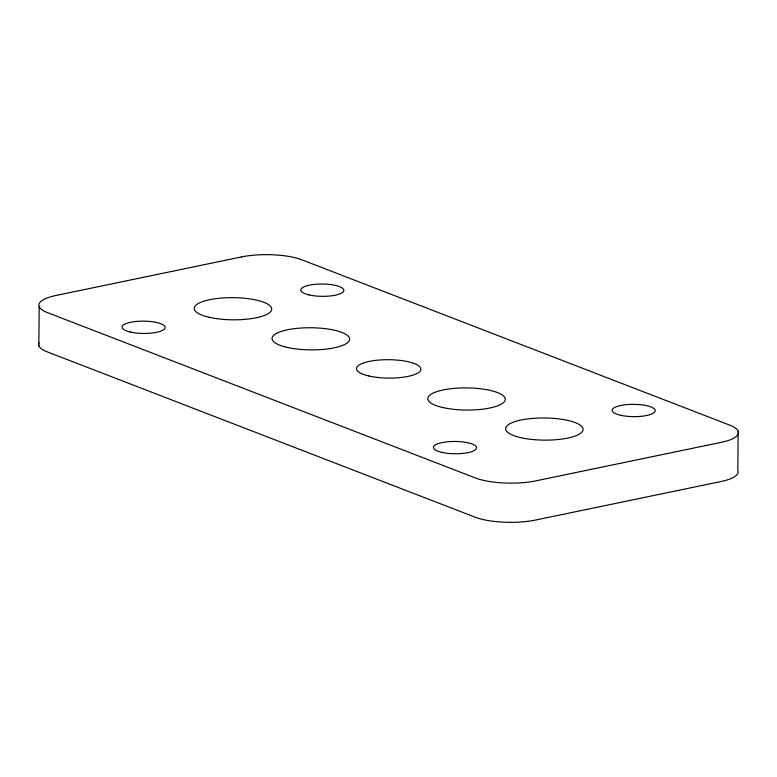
<?xml version="1.0" encoding="UTF-8"?>
<svg xmlns="http://www.w3.org/2000/svg" width="777" height="777" viewBox="0 0 777 777"><rect width="100%" height="100%" fill="white"/><g stroke="black" fill="none" stroke-linecap="round" stroke-linejoin="round"><path stroke-width="1.17" d="M38.85 345.882L39.19 306.672M738.15 431.118L737.81 470.328A43.065 12.306 0.5 0 1 721.017 481.526L535.45 520.075A43.065 12.306 0.5 0 1 475.135 517.181L47.222 351.845A43.065 12.306 0.5 0 1 38.937 342.667M241.55 256.925L55.983 295.474A43.065 12.306 0.5 0 0 47.562 312.645L475.475 477.981A43.065 12.306 0.5 0 0 535.79 480.866L721.367 442.317A43.065 12.306 0.5 0 0 729.778 425.155L301.865 259.819A43.065 12.306 0.5 0 0 241.55 256.925M368.881 375.99A32.178 9.198 0.5 0 0 420.542 370.425A32.178 9.198 0.5 0 0 376.583 360.275A32.178 9.198 0.5 0 0 368.881 375.99M209.139 317.278A38.753 11.072 0.5 0 0 271.358 310.577A38.753 11.072 0.5 0 0 218.415 298.358A38.753 11.072 0.5 0 0 209.139 317.278M442.686 407.517A38.753 11.072 0.5 0 0 504.904 400.815A38.753 11.072 0.5 0 0 451.971 388.597A38.753 11.072 0.5 0 0 442.686 407.517M130.381 332.041A21.533 6.148 0.5 0 0 164.947 328.321A21.533 6.148 0.5 0 0 135.538 321.532A21.533 6.148 0.5 0 0 130.381 332.041M441.783 452.36A21.533 6.148 0.5 0 0 476.35 448.64A21.533 6.148 0.5 0 0 446.93 441.851A21.533 6.148 0.5 0 0 441.783 452.36M309.081 294.92A21.533 6.148 0.5 0 0 343.648 291.2A21.533 6.148 0.5 0 0 314.238 284.411A21.533 6.148 0.5 0 0 309.081 294.92M520.541 437.597A38.753 11.072 0.5 0 0 582.75 430.895A38.753 11.072 0.5 0 0 529.817 418.677A38.753 11.072 0.5 0 0 520.541 437.597M620.483 415.239A21.533 6.148 0.5 0 0 655.04 411.519A21.533 6.148 0.5 0 0 625.631 404.73A21.533 6.148 0.5 0 0 620.483 415.239M286.995 347.358A38.753 11.072 0.5 0 0 349.203 340.656A38.753 11.072 0.5 0 0 296.27 328.438A38.753 11.072 0.5 0 0 286.995 347.358"/></g></svg>
